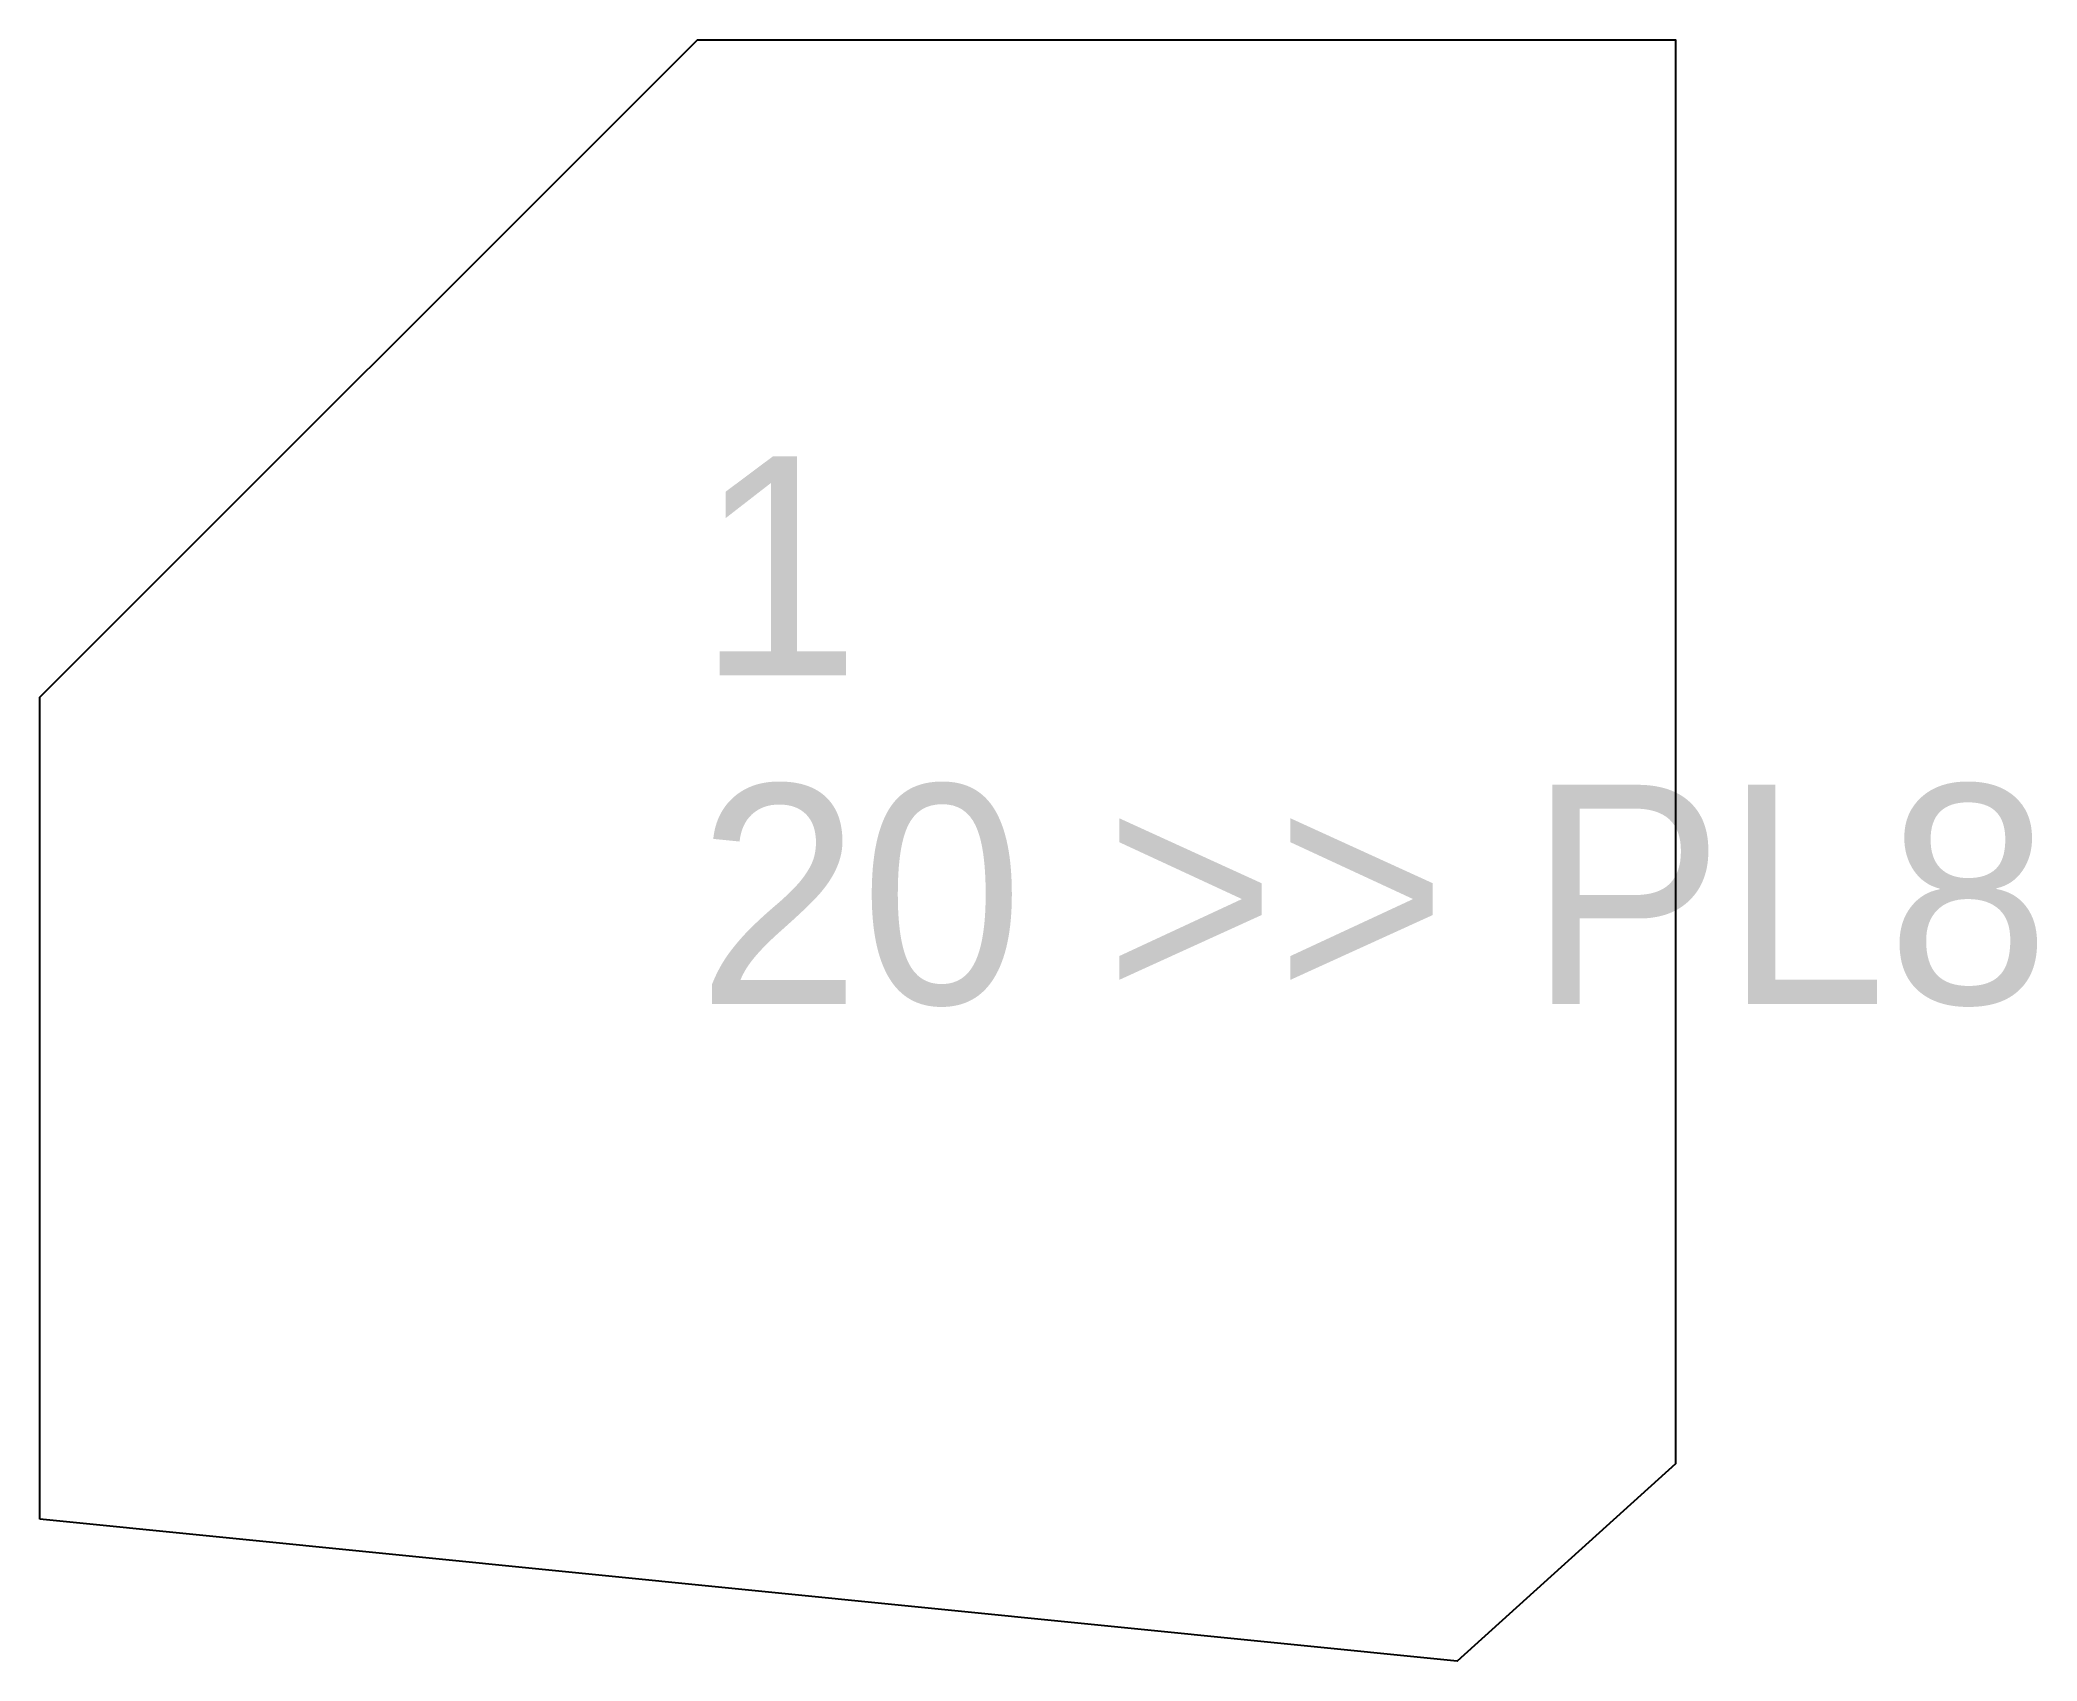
# Model space of a CAD drawing. Extents: x 0 to 91.1, y 0 to 74.
import ezdxf

# ---------------------------------------------------------------- set-up
doc = ezdxf.new("R2010")
doc.units = 0
for name, color, linetype in [('CUT', 7, 'CONTINUOUS'), ('SCRIBE', 3, 'CONTINUOUS'), ('TEXT', 7, 'CONTINUOUS')]:
    doc.layers.add(name, color=color, linetype=linetype)

msp = doc.modelspace()

# ---------------------------------------------------------------- linework, layer by layer
at = {"layer": 'CUT', "color": 7, "linetype": 'CONTINUOUS'}
msp.add_lwpolyline([(0, 6.47), (0, 44), (30, 74), (74.63, 74), (74.63, 9), (64.68, 0)], close=True, dxfattribs=at)

# ---------------------------------------------------------------- texts
at = {"layer": 'SCRIBE', "color": 3}
msp.add_text('1', height=10, dxfattribs=at).set_placement((30, 45))
at = {"layer": 'TEXT', "color": 7}
msp.add_text('20 >> PL8', height=10, dxfattribs=at).set_placement((30, 30))

doc.saveas('drawing.dxf')
